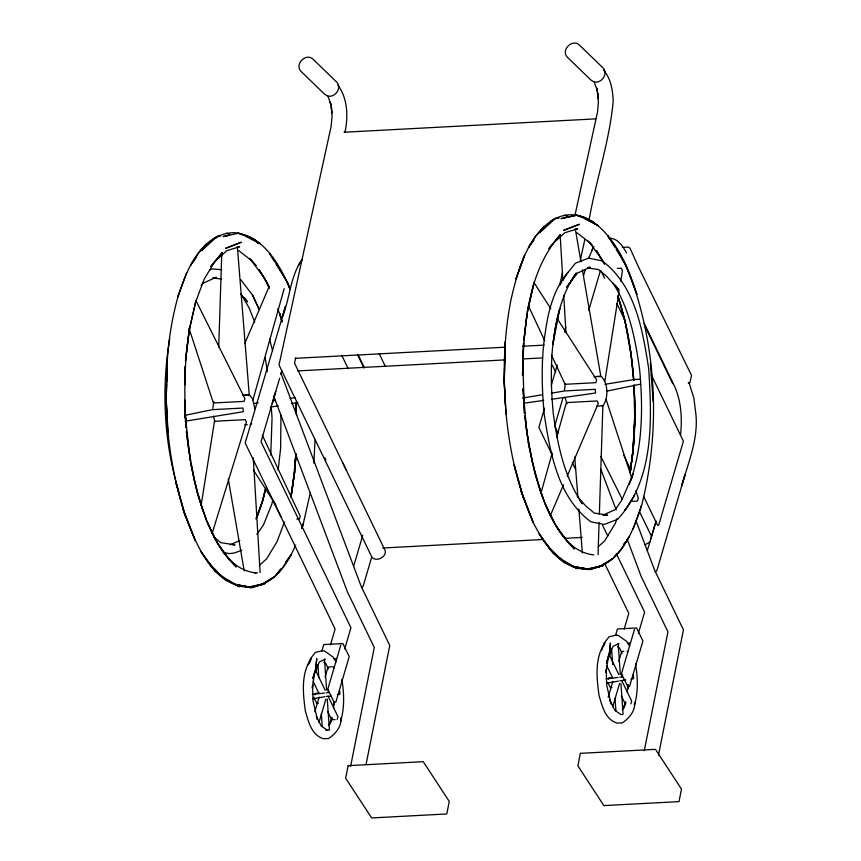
<?xml version="1.0" encoding="UTF-8"?>
<svg xmlns="http://www.w3.org/2000/svg" width="861" height="861" viewBox="0 0 861 861"><rect width="100%" height="100%" fill="white"/><g stroke="black" fill="none" stroke-linecap="round" stroke-linejoin="round"><path stroke-width="1.29" d="M315.04 440.197L313.845 463.1M184.62 384.221L185.266 366.291M340.816 718.235L340.762 720.861C344.658 707.387 344.109 693.105 341.849 679.394M634.492 702.63L634.439 705.256C638.345 691.781 637.797 677.499 635.526 663.788M166.593 384.34C165 428.703 171.662 473.281 185.147 515.535C196.405 544.97 213.56 588.128 251.552 587.277L249.087 586.858M166.668 381.735C166.614 353.107 170.284 324.5 177.915 296.894L178.399 295.495M184.695 385.254L185.298 366.538M218.716 347.187L221.729 254.673M296.119 453.887L294.591 472.14L290.943 496.625L294.591 472.14L295.743 454.78M598.04 554.613L599.084 522.433M599.353 514.383L602.883 405.789L596.662 406.123M296.152 454.124L292.148 490.533L290.706 496.851M635.009 417.154L634.019 441.273L630.22 472.571L634.019 441.273L635.095 407.845L634.019 385.104M295.721 455.426L295.032 467.448L295.753 455.77M630.166 472.032L632.878 453.489L635.02 416.1M632.878 453.489L635.095 407.845L633.987 385.545M680.534 435.139C682.213 418.812 681.395 401.721 674.658 386.524L644.189 323.435M212.775 408.48L213.786 401.613M564.515 389.785L565.29 383.984M333.573 707.817L334.122 701.758M627.249 692.212L627.917 684.936M185.599 359.973L189.269 329.892L195.953 300.64L244.922 398.589L244.104 401.366L213.377 403.002L189.022 328.267M523.929 339.589L527.18 313.189L523.865 340.612M278.157 470.31L280.621 448.15L280.977 415.099M270.763 455.297L272.044 418.102L271.237 406.521M185.47 361.19L189.269 329.892L195.953 300.64M189.743 327.718C184.006 360.673 184.146 394.209 186.019 427.508M310.218 493.116L303.018 524.919M291.126 496.614L294.796 471.451M314.889 694.805L315.298 693.417L319.603 693.148M608.576 679.2L608.985 677.811L611.967 677.607M629.972 472.215L632.663 454.177L634.794 422.127L633.954 385.082M169.682 338.879C161.308 389.323 163.891 441.984 178.55 491.007M201.097 505.493L214.486 421.287L245.224 419.651L246.407 422.094L212.118 533.508M604.842 381.175L619.07 291.707M620.749 281.181L622.428 270.655L621.244 268.212L617.412 268.417M350.599 766.312L374.277 647.45L347.5 592.077L273.68 395.909M366.065 764.417L389.753 645.438L361.125 586.233L280.858 372.974M644.286 750.706L667.953 631.845L641.176 576.472L627.26 539.373M658.45 755.334L683.44 629.832L654.812 570.628L636.053 520.905M272.722 499.993L271.925 503.857L263.563 524.726L256.826 534.423M295.678 357.972L294.548 363.159L385.19 550.62C386.869 557.228 375.557 562.577 371.726 556.798L278.996 365.01L331.119 126.406L332.055 116.536L331.313 106.861L332.002 113.092L331.905 112.124M564.59 332.163L565.72 326.976M589.075 220.093C595.963 180.326 609.545 141.452 613.193 101.243C612.774 90.362 610.944 78.685 603.647 70.15M344.938 132.486C348.274 116.795 347.822 98.606 337.996 85.261M559.768 284.98L562.567 272.227M574.976 215.25L597.48 112.242L598.417 102.373L597.674 92.708L598.363 98.94L596.619 87.962L597.448 90.868L594.155 81.956L590.947 80.062L567.098 56.955C560.802 49.809 572.608 38.325 579.453 45.084L603.303 68.202C608.361 74.068 601.419 83.603 594.273 81.946M580.271 260.345L584.823 239.562M534.035 282.677L527.341 311.919L534.035 282.677L550.825 308.701M265.522 488.919L262.39 501.823L265.522 489.285M265.737 488.209L262.465 501.016L255.857 518.882M331.969 717.331L329.763 724.456M625.646 701.726L623.45 708.851M252.951 399.881L284.184 288.629M540.956 493.138L552.213 453.037M556.572 437.517L566.387 402.593L597.114 400.957L598.298 403.4L567.216 476.101M371.446 557.917L363.245 585.943L361.609 587.869M583.564 275.606L585.415 269.299M275.746 391.421L261.012 441.715L350.944 627.734L344.691 648.99M315.567 672.43L317.429 666.102M321.896 650.905L323.758 644.577L342.904 643.565L349.222 656.631L335.812 702.199L334.111 702.285L327.793 689.22L340.795 645.04M330.473 644.824L335.123 629.036L273.518 501.446M362.75 535.348L353.559 566.452M314.835 711.767L319.173 697.055M325.114 676.875L327.998 667.071L332.389 666.834M318.99 722.497L325.845 699.207M327.815 692.502L328.536 690.048M551.32 385.222L557.25 364.989M555.065 424.817L562.997 397.739M609.244 656.825L611.106 650.496M615.583 635.3L617.445 628.971L636.591 627.96L642.909 641.025L629.499 686.594L627.787 686.68L621.47 673.614L634.471 629.434M624.15 629.219L628.799 613.43L605.24 564.633M650.776 539.008L656.06 521.034M608.157 697.388L612.849 681.449M618.79 661.27L621.674 651.465L623.87 651.346M612.666 706.892L619.522 683.602M621.491 676.897L622.212 674.443M638.378 633.384L644.631 612.128L616.347 553.752M272.13 403.691L279.642 378.259M280.772 374.449L281.902 370.628M544.539 408.211L538.857 427.411L552.59 455.717M588.687 310.412L600.3 271.097M647.246 550.846L655.135 524.198M337.168 719.473L337.986 716.696L328.073 696.194M630.844 703.867L631.662 701.091L621.75 680.588M629.305 484.517C642.941 447.763 643.145 407.683 639.583 369.111C635.343 339.438 629.606 308.722 613.01 283.194M257.6 515.621L261.959 503.072L256.869 517.45M630.973 479.964L633.072 473.937L621.75 500.23L615.292 509.583L602.775 515.212L607.597 515.104L594.316 513.07L585.943 506.128L577.236 496.356M641.09 506.957L641.574 505.558C660.635 430.672 656.803 349.512 630.672 276.768C620.157 246.558 589.344 197.546 551.18 220.825C526.297 239.121 517.59 271.097 511.003 299.682C505.106 329.731 503.341 360.544 504.664 391.109C506.397 436.107 514.921 481.213 533.239 522.519C543.991 543.689 560.5 569.573 587.17 569.164M330.409 723.175L332.098 718.408L328.644 725.231M624.096 707.57L625.786 702.802L622.32 709.625M308.432 664.617L310.617 658.504L315.449 652.337L322.218 650.83L324.242 650.819L333.056 657.029L335.973 661.851M601.667 650.238L604.304 642.898L609.125 636.731L615.895 635.224L617.918 635.214L626.733 641.423L629.66 646.245M301.737 528.428L303.502 523.52L301.684 528.525M186.525 273.174L177.915 296.894C186.374 269.934 201.496 232.987 234.698 232.664C263.778 235.946 279.685 264.79 290.168 288.973M632.953 529.311L641.574 505.558C633.039 531.678 619.554 567.507 587.31 568.917L595.973 567.076M295.689 545.078C287.251 564.385 272.84 586.804 249.238 586.879L265.328 583.457L249.851 587.6L238.346 585.049L246.106 586.416C225.582 585.426 211.494 567.625 201.087 551.729L215.142 571.037L221.654 576.052M195.619 302.082L204.251 278.986L214.776 261.604L222.321 252.499L210.827 266.576L214.776 261.604L226.744 250.702L239.638 246.763L237.087 246.892M284.431 521.992L277.167 541.44L266.63 558.821L259.269 565.526M617.057 518.613L615.238 523.477L604.713 540.848L598.266 546.724M298.207 265.403L302.448 259.204C289.974 276.015 290.006 298.756 282.15 317.644L285.465 306.344L245.181 443.006L280.955 516.826M588.73 257.966L593.24 247.807M309.228 663.379L311.262 658.471C300.737 673.743 302.986 693.837 305.407 711.251C308.561 721.744 311.402 735.003 323.37 738.716L328.558 738.534C335.392 734.002 341.742 726.684 340.913 717.977M603.421 646.546L604.949 642.866C594.413 658.138 596.673 678.231 599.084 695.645C602.237 706.138 605.089 719.398 617.046 723.111L622.234 722.928C629.079 718.397 635.429 711.078 634.589 702.372M244.739 343.614L268.976 286.928M550.351 515.535L563.524 484.732M625.613 679.953L619.726 680.814M567.248 273.4L575.406 263.186L588.623 258.16L602.108 260.872C635.429 285.755 642.661 330.172 648.688 368.626C651.874 419.425 654.651 479.254 617.617 519.301L604.228 524.457L590.883 521.831C557.497 496.958 550.19 452.445 544.163 413.99C541.634 386.18 541.009 357.972 545.616 330.344C548.554 309.68 554.226 288.586 567.916 272.334L563.072 279.911M625.603 509.217L624.935 510.282L634.632 495.129M559.607 285.325L561.695 282.064M591.894 249.798L594.015 246.698M196.717 256.987L190.421 265.511L198.805 252.596L206.156 244.201L201.442 250.594M534.003 240.09L528.503 247.548L535.316 236.484L544.238 226.228L540.299 231.566M280.675 568.863L275.143 576.321L261.432 584.759L275.143 576.321L282.526 567.937L290.943 555.001L285.411 562.47M615.583 555.162L613.215 558.358L599.504 566.786L613.215 558.358L620.598 549.975L629.014 537.038L626.647 540.234M623.482 544.507L625.064 542.365M201.119 285.465L202.69 283.409L216.294 277.199M649.915 542.021L645.007 544.83M655.296 572.264L656.932 570.337L685.055 474.594L681.847 485.41C688.359 462.249 698.357 439.121 695.925 414.507L693.88 398.191L688.994 382.542M250.271 424.527L251.703 423.784M602.011 405.843L603.443 405.09C608.523 396.835 608.124 383.791 601.452 376.558L595.941 376.505M325.297 659.139L319.409 661.905L315.427 670.547L316.773 658.6L315.675 669.826L312.747 678.672L314.889 671.16L312.328 688.154L312.597 685.055L313.017 700.854L317.418 719.624L316.396 716.47M618.973 643.533L613.097 646.299L609.104 654.941L610.449 642.995L609.362 654.22L606.424 663.067L608.566 655.555L606.004 672.549L606.284 669.449L606.704 685.248L611.106 704.018L609.739 699.81L614.786 710.26L620.856 714.522M230.178 544.841L239.821 540.504M209.783 269.934L212.204 268.933L221.858 269.697M241.833 550.19L234.472 552.977L229.413 553.601L223.247 552.558M602.388 565.44L590.646 569.595L576.418 567.076L588.052 569.143C565.935 568.96 550.071 551.137 539.158 533.766L553.225 553.074L561.846 559.607M213.108 238.798L216.821 237.69M602.356 565.376L587.934 569.627L603.4 565.494L598.449 566.549M229.596 235.161L223.117 236.581L238.529 233.213L249.712 236.936L254.845 239.767L258.332 243.394M185.04 415.325L212.269 409.675L243.006 408.039L243.265 411.73L185.072 421.244M606.854 391.131L640.562 384.124M688.219 383.07L689.833 382.79L691.544 375.45L638.313 266.609L630.069 248.302L628.379 247.118L622.406 247.344M270.332 407.178L278.211 405.843M291.341 403.615L297.906 402.507M522.53 398.073L542.226 394.736M551.427 393.176L564.558 390.948L595.285 389.323L595.543 393.014L551.632 399.267M312.328 694.461L324.403 693.073M312.801 698.734L324.662 696.764M337.297 694.666L339.923 694.224L339.664 690.533M606.004 678.855L618.08 677.467M606.488 683.128L618.338 681.159M623.073 680.373L625.71 679.932M630.973 679.06L633.61 678.619L633.352 674.927M220.556 235.946L216.854 236.56L214.281 238.465L201.539 250.745L216.854 236.56L219.523 236.226M558.628 217.984L554.936 218.597L552.353 220.502L539.621 232.782L554.936 218.597L558.94 218.091M604.96 384.318L634.062 379.561L640.433 379.227M254.189 403.432L258.182 402.862M272.819 400.774L275.477 400.397M290.114 398.309L295.441 397.556M523.692 403.249L543.646 400.408M243.2 586.072L239.229 586.578L234.246 584.371L246.612 586.449M243.749 586.018L239.229 586.578L220.965 575.88L226.357 580.701L220.771 575.126M587.159 568.895L572.328 566.409L577.311 568.604L579.571 568.335M328.708 730.096L325.802 730.289M621.685 714.565L622.395 714.49M587.891 267.448L590.291 267.254L577.559 273.034L566.689 287.294L576.353 272.915C561.469 293.493 556.184 319.431 552.966 344.196L559.779 308.679C550.082 342.678 549.985 378.549 553.268 413.506C557.551 444.922 564.289 477.209 582.466 503.814L580.088 500.715M344.034 132.239L595.672 118.872M575.159 228.929L577.709 228.8L564.827 232.739L552.859 243.641L548.898 248.614L560.393 234.536C526.943 272.797 523.994 326.911 522.498 375.353L523.542 343.227L522.778 362.352L524.478 413.377L523.768 402.873M295.183 358.337L505.332 347.177M522.735 346.251L544.141 345.11M297.809 370.908L505.278 359.876M522.681 358.951L542.764 357.885M242.867 395.264L246.881 395.059M242.49 395.447L249.249 394.919L237.388 246.989M594.068 376.763L600.827 376.246L582.37 269.784M244.632 424.828L247.301 424.677M296.873 519.14L299.424 519L300.241 516.223L262.304 435.096M631.124 501.382L637.495 501.037L638.313 498.261L635.838 490.662M382.768 548.016L543.388 539.47M564.805 538.34L582.208 537.415M254.878 573.006L257.428 572.866M333.993 658.805L336.619 658.665M627.68 643.199L630.306 643.059M326.158 692.793L328.784 692.653M619.834 677.187L622.46 677.047M326.039 696.42L331.281 696.151M318.376 703.125L316.665 703.211L313.791 697.27M612.053 687.519L610.352 687.605L608.049 682.859M334.972 719.592L331.679 719.764L327.589 711.326M232.578 544.83L234.978 544.83L220.782 542.656L213.819 536.909M327.912 96.098C335.058 97.756 342 88.22 336.942 82.355L313.092 59.237C306.247 52.478 294.44 63.972 300.737 71.108L324.586 94.215L327.912 96.098L331.087 105.02L330.258 102.125L331.539 108.572M567.647 215.702L564.073 215.39L566.667 215.756M229.575 233.675L226.002 233.353L228.585 233.729M212.775 277.866L221.568 279.115M588.095 268.029L598.535 269.547L606.704 276.37L619.091 290.168L615.131 285.002M609.007 238.066C617.692 238.142 622.847 246.214 626.56 253.005M248.216 394.984L249.712 395.242L252.51 398.643L254.899 408.814M248.646 586.879L252.564 587.557L265.489 582.994L249.851 587.6L252.564 587.557L248.689 586.879M593.886 554.947C567.065 551.804 553.817 524.543 544.518 502.361L555.41 524.887L567.625 541.601L574.416 549.006C545.766 520.797 535.413 479.889 528.191 441.542M255.803 572.92C229.489 569.853 216.122 543.356 206.974 521.486M238.529 233.213L249.023 237.432M251.347 238.368L254.845 239.767L258.429 243.512M577.311 568.604L559.047 557.917L564.439 562.739L547.65 546.014L553.225 553.074L558.574 557.045M617.531 646.665L619.554 648.085L622.083 653.316M323.854 662.27L325.878 663.691L328.396 668.922M327.18 730.128L321.11 725.866L316.557 716.46M220.502 575.008L215.142 571.037L209.578 563.977L217.037 571.413M576.924 232.718L589.936 242.888L592.454 245.729L588.214 241.091M238.841 250.691L251.864 260.861L256.061 265.597L250.142 259.064M594.671 223.612L592.917 221.804L583.93 217.263L576.601 215.239L561.189 218.619L576.601 215.239L592.917 221.804L594.714 223.677M250.164 259L264.079 277.576L267.147 282.957M240.66 294.085L247.548 301.92L244.513 297.938M240.789 279.728L252.66 295.312L259.096 309.271M589.936 242.888L603.378 261.766M557.379 318.871L596.662 379.895L595.844 382.671L565.107 384.307L551.524 355.249M253.382 470.02L275.94 505.052M614.797 247.129L607.769 235.817C621.029 253.446 630.187 273.55 636.946 294.451L625.334 264.09L616.196 249.389M274.616 261.701L269.687 253.791L276.553 263.789L287.262 282.064L290.071 289.156M276.015 263.961L287.262 282.064L290.049 289.35M603.163 261.658L596.479 250.626L604.444 264.349M267.082 282.935L259.075 269.697L264.079 277.576L269.235 288.241M241.091 294.397L249.033 307.689L254.748 322.154M627.163 651.164L627.766 652.358M333.487 666.769L334.09 667.964M600.806 456.405L622.277 499.391M644.663 325.576L672.764 383.705M601.107 271.021L604.616 278.264M616.863 303.61L625.624 321.713M651.303 374.826L683.408 441.219L658.676 525.253L657.61 525.307L643.597 496.334M623.751 455.297L630.758 469.783M639.486 511.563L651.551 536.468M552.256 365.096L555.711 372.21M602.549 525.253L607.78 536.037M608.985 654.188L618.898 674.69M606.757 665.704L612.591 677.758M621.276 695.72L625.355 704.158M379.141 353.591L385.244 366.205M357.423 354.506L363.859 367.819M341.763 355.378L348.188 368.648M342.732 462.874L346.305 470.257M324.715 457.568L325.888 459.978M315.309 669.793L325.221 690.296M313.081 681.309L318.914 693.363M207.017 521.508L217.338 542.85L229.553 559.564L236.334 566.968C215.756 547.714 205.865 520.561 197.75 494.246L206.446 520.324L202.109 508.334L194.188 479.781L190.733 463.25M554.688 426.109L558.079 433.148M572.221 462.454L575.622 469.493M358.025 354.592L364.375 367.755M528.31 305.601L544.722 340.719M259.183 309.454L252.66 295.312M269.299 287.477L267.749 284.033L269.256 287.692M566.979 403.809L565.053 397.427M214.873 421.535L213.313 416.121M600.838 469.267L616.175 509.927M617.595 295.818C627.12 322.853 631.447 351.471 633.761 379.949M277.866 308.808L281.999 321.239M606.112 399.461L631.705 477.995M618.564 297.96C626.98 324.629 631.694 352.45 633.728 380.304M282.074 321.045L279.696 313.361L282.053 322.003M514.168 465.123L523.23 497.572L514.168 465.123L514.329 465.952M176.085 483.086L185.147 515.535L176.085 483.086L176.257 483.914M618.413 297.831L625.301 322.649L631.135 355.292L630.887 353.021M269.547 339.105L272.582 350.664M190.755 463.272L197.352 492.966L194.188 479.781L188.355 447.15L186.406 431.339L190.292 460.646M575.309 229.037L581.003 261.895M228.273 478.91L244.223 570.918M265.156 357.563L267.427 371.748M527.836 439.067L524.812 416.014M190.292 460.743L185.201 415.228L185.61 420.297L184.695 401.032M524.855 416.067L528.546 444.007L535.434 475.003L544.109 501.113L540.191 490.372L532.259 461.819L526.426 429.187L526.921 433.675L523.079 389.495M630.769 352.052L633.642 380.68M295.958 402.55L296.216 405.154L296.023 402.776M574.696 456.965L577.892 496.948M578.861 508.948L582.38 552.923M650.356 363.331L653.155 401.28M618.155 643.49L620.318 674.454M620.932 683.365L623.095 714.329M611.611 649.183L612.688 664.66M615.023 698.088L615.927 710.982M324.468 659.095L326.631 690.059M327.255 698.971L329.419 729.934M317.924 664.789L318.828 677.682M321.347 713.694L322.24 726.587M560.177 235.354L562.879 280.718M563.751 295.388L565.978 332.744M253.295 457.826L260.119 572.565M506.074 414.238L504.223 382.015L505.375 341.623L504.223 382.015L505.525 405.337M168.003 432.211L166.151 399.978L167.303 359.586L166.151 399.978L167.454 423.3M523.058 388.451L523.639 400.257M295.85 402.205L296.496 415.314M184.652 399.859L186.019 427.4M295.947 403.077L296.388 412.43M627.96 684.958L628.067 688.908L628.035 685.022M334.316 701.876L334.38 704.513L334.359 701.919M295.883 403.045L296.087 412.301M348.135 765.677L345.638 778.183L371.661 817.95L446.784 813.957L449.281 801.451L423.257 761.684L348.135 765.677M580.346 753.343L577.86 765.838L603.873 805.605L678.995 801.623L681.492 789.117L655.479 749.35L580.346 753.343M516.471 277.533L515.987 278.932L524.607 255.211L516.471 277.533M235.462 244.47L225.55 248.377L241.392 242.221L235.462 244.47M573.534 226.508L563.632 230.414L579.464 224.258L573.534 226.508M553.612 220.029L551.18 220.825L553.655 220.093M595.747 224.247L584.92 218.683L598.287 225.668L595.747 224.247M257.665 242.221L246.849 236.657L260.216 243.631L257.665 242.221M533.239 522.519L521.056 490.964L533.239 522.519M195.167 540.482L182.984 508.926L195.167 540.482"/></g></svg>
